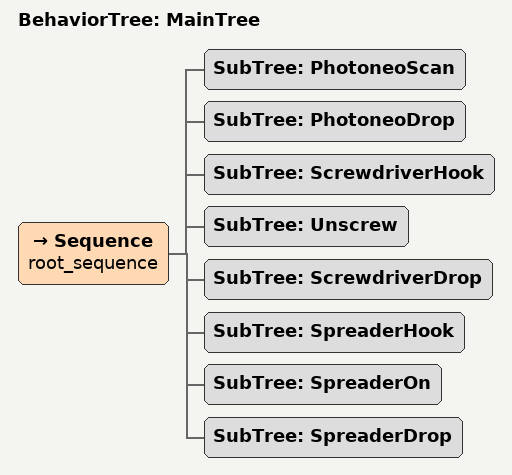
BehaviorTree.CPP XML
<root BTCPP_format="4" >
    <!-- Include subtrees files -->
     <include path="./subtree_photoneo_scan.xml" />
     <include path="./subtree_photoneo_drop.xml" />
     <include path="./subtree_screwdriver_hook.xml" />
     <include path="./subtree_unscrew.xml" />
     <include path="./subtree_screwdriver_drop.xml" />
     <include path="./subtree_spreader_hook.xml" />
     <include path="./subtree_suction_hook.xml" />
     <include path="./subtree_suction_on.xml" />
     <include path="./subtree_suction_up.xml" />
     <include path="./subtree_spreader_on.xml" />
     <include path="./subtree_cover_drop.xml" />
     <include path="./subtree_spreader_drop.xml" />
     <include path="./subtree_tonnopinza_hook.xml" />
     <include path="./subtree_battery_grasp.xml" />

    <!-- Main tree -->
     <BehaviorTree ID="MainTree"> <!--DO NOT CHANGE -->
        <Sequence name="root_sequence">
          <!--kuka -->
          <SubTree ID="PhotoneoScan"/>
          <SubTree ID="PhotoneoDrop"/>
          <SubTree ID="ScrewdriverHook"/>
          <SubTree ID="Unscrew"/>
          <SubTree ID="ScrewdriverDrop"/>
          <SubTree ID="SpreaderHook"/>
          <SubTree ID="SpreaderOn"/>
          <SubTree ID="SpreaderDrop"/>

          -->

        </Sequence>
     </BehaviorTree>
 </root>
